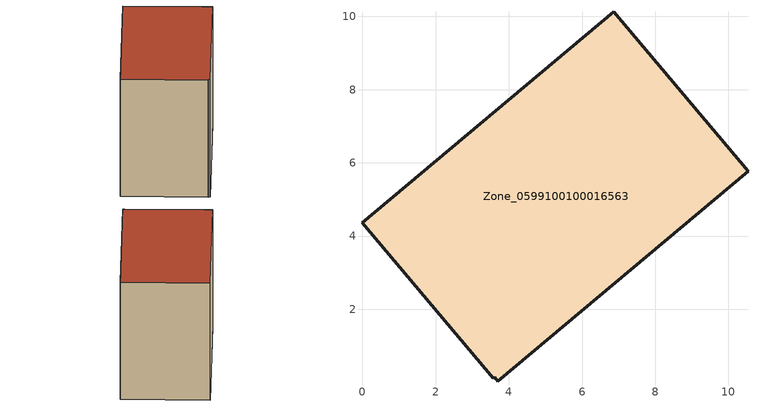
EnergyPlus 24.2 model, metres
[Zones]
Zone_0599100100016563
 floor ground (C_G): 3.7,0.03 3.62,0.15 3.57,0.11 0,4.36 6.87,10.13 10.53,5.77 z0.04
 wall outside (C_F): 6.87,10.13 0,4.36 3.57,0.11 3.62,0.15 3.7,0.03 10.53,5.77 6.87,10.13 z0.04:8.69
 roof outside (C_R): 3.62,0.15 3.7,0.03 10.53,5.77 6.87,10.13 0,4.36 3.57,0.11 z8.69
[BUILDING]
Pand.0599100100016563: North Axis=0; Terrain=City; Loads Convergence Tolerance Value=0.04; Temperature Convergence Tolerance Value=0.4; Solar Distribution=FullExterior; Maximum Number of Warmup Days=25; Minimum Number of Warmup Days=1
[Site:Location]
Rotterdam.The.Hague.AP_ZH_NLD Design_Conditions: Latitude=51.96; Longitude=4.45; Time Zone=1; Elevation=-4.5
[SITE:GROUNDTEMPERATURE:BUILDINGSURFACE]
18, 18, 18, 18, 18, 18, 18, 18, 18, 18, 18, 18
[MATERIAL] Thermal Absorptance=0.9; Solar Absorptance=0.7; Visible Absorptance=0.7
Name | Roughness | Thickness | Conductivity | Density | Specific Heat
G.TI.2015-2018 | MediumSmooth | 0.15 | 0.0428571 | 540 | 1210
F.TI.2015-2018 | Rough | 0.3 | 0.0666667 | 1920 | 840
R.TI.2015-2018 | MediumRough | 0.2 | 0.0333333 | 1500 | 1000
[CONSTRUCTION]
C_G: G.TI.2015-2018
C_F: F.TI.2015-2018
C_R: R.TI.2015-2018
[ZONE]
Zone_0599100100016563: Type=1; Multiplier=1; Ceiling Height=Autocalculate; Volume=Autocalculate; Floor Area=autocalculate; Part of Total Floor Area=Yes
[ZONEINFILTRATION:DESIGNFLOWRATE]
Infil_Zone_0599100100016563: Zone or ZoneList or Space or SpaceList=Zone_0599100100016563; Schedule=AlwaysOn; Design Flow Rate Calculation Method=Flow/Area; Flow Rate per Floor Area=0.0015; Constant Term Coefficient=1; Temperature Term Coefficient=0; Velocity Term Coefficient=0; Velocity Squared Term Coefficient=0
[HVACTEMPLATE:ZONE:IDEALLOADSAIRSYSTEM]
Zone_0599100100016563: Maximum Heating Supply Air Temperature=50; Minimum Cooling Supply Air Temperature=13; Maximum Heating Supply Air Humidity Ratio=0.0156; Minimum Cooling Supply Air Humidity Ratio=0.0077; Heating Limit=NoLimit; Cooling Limit=NoLimit; Dehumidification Control Type=ConstantSensibleHeatRatio; Cooling Sensible Heat Ratio=0.7; Dehumidification Setpoint=60; Humidification Control Type=None; Humidification Setpoint=30; Outdoor Air Method=None; Outdoor Air Flow Rate per Person=0.00944; Outdoor Air Flow Rate per Zone Floor Area=0; Outdoor Air Flow Rate per Zone=0; Demand Controlled Ventilation Type=None; Outdoor Air Economizer Type=NoEconomizer; Heat Recovery Type=None; Sensible Heat Recovery Effectiveness=0.7; Latent Heat Recovery Effectiveness=0.65
[ZONECONTROL:THERMOSTAT]
ThermostatControl_Zone_0599100100016563: Zone or ZoneList=Zone_0599100100016563; Control Type Schedule=DualSetpointControlType; Control 1=Thermostat_Zone_0599100100016563; Temperature Difference Between Cutout And Setpoint=0
[THERMOSTATSETPOINT:DUALSETPOINT]
Thermostat_Zone_0599100100016563: Heating Setpoint Temperature Schedule=HeatingSetpoint_Zone_0599100100016563; Cooling Setpoint Temperature Schedule=CoolingSetpoint_Zone_0599100100016563
[SCHEDULE:COMPACT]
HeatingSetpoint_Zone_0599100100016563: Through: 12/31, For: AllDays, Until: 24:00, 21
CoolingSetpoint_Zone_0599100100016563: Through: 12/31, For: AllDays, Until: 24:00, 24
DualSetpointControlType: Through: 12/31, For: AllDays, Until: 24:00, 4
AlwaysOn: Through: 12/31, For: AllDays, Until: 24:00, 1
